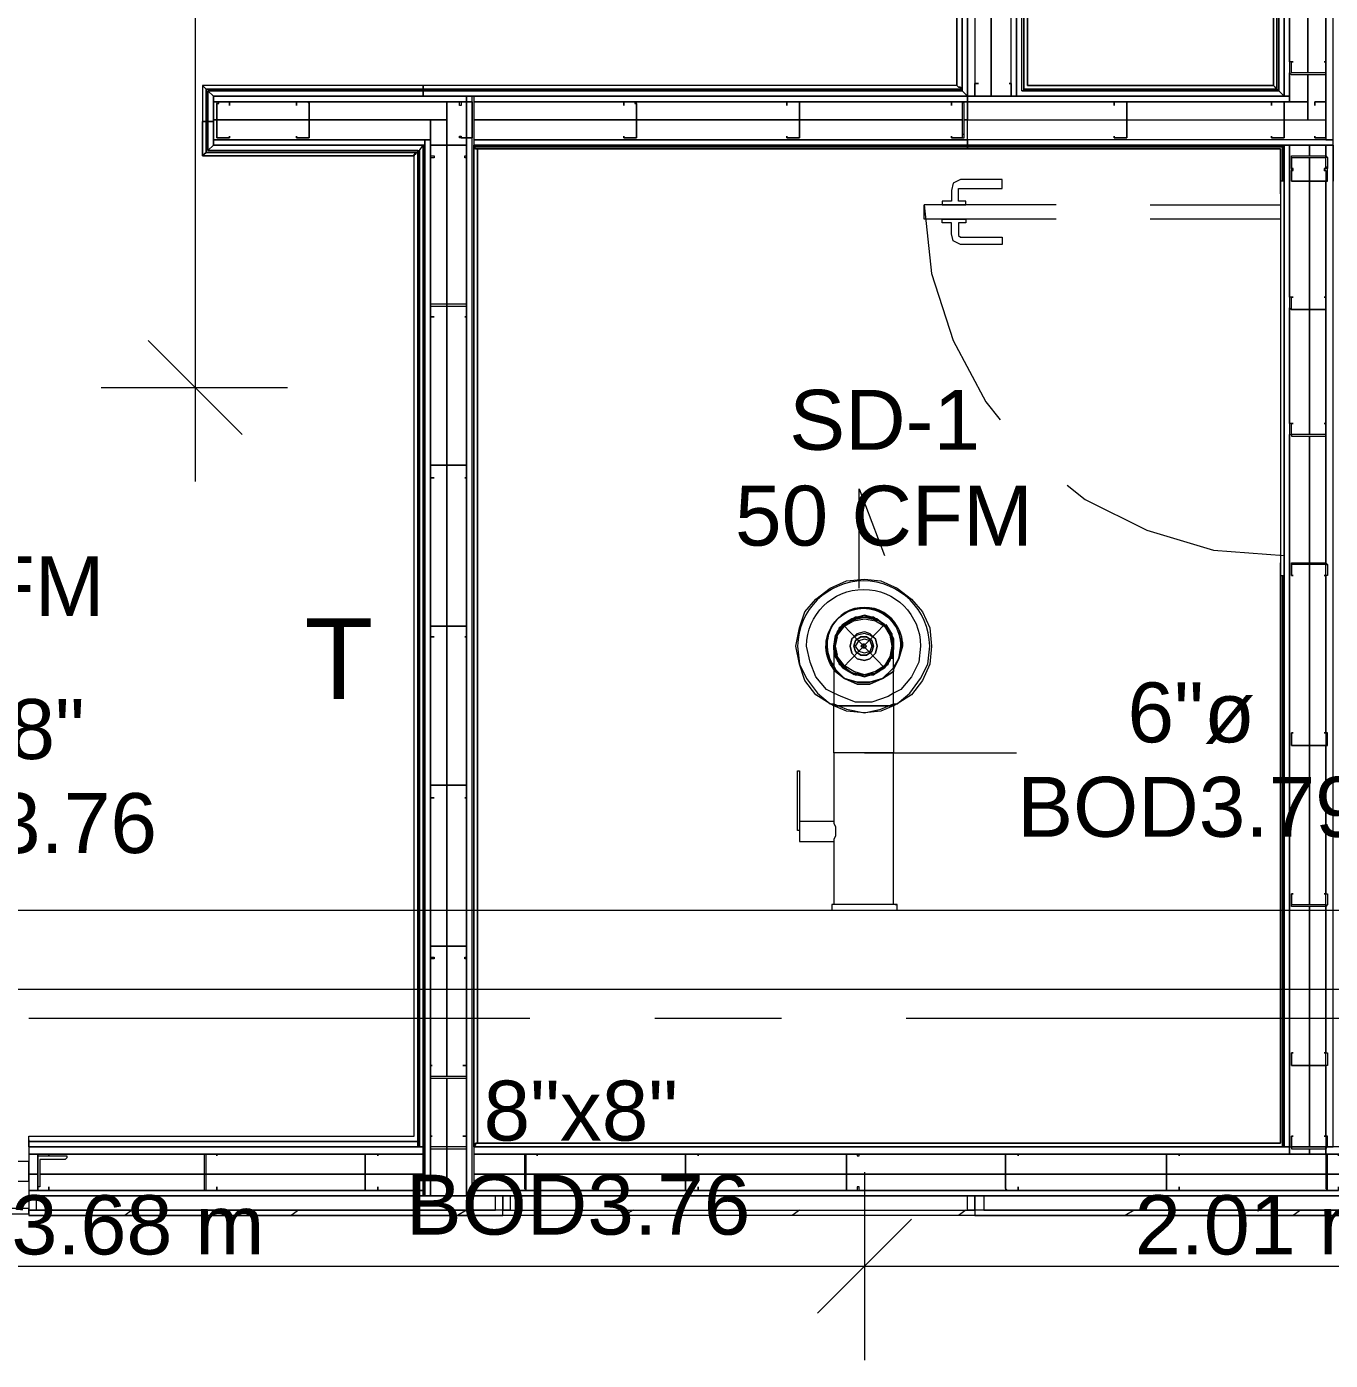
# Model space of a CAD drawing. Header units: metres. Extents: x -2 to 237, y -8 to 52.
# Drawn here: x 48.683 to 51.985, y 22.29 to 25.669 of the extents above; entities that cross this region are included whole.
import ezdxf

# ---------------------------------------------------------------- set-up
doc = ezdxf.new("R2010")
doc.units = ezdxf.units.M
doc.layers.add('HVAC - Ductos', color=5, linetype='Continuous', lineweight=0)
doc.layers.add('PDF2_Text', color=7, linetype='Continuous', lineweight=0)
doc.layers.add('PDF2_Geometry', color=7, linetype='Continuous', lineweight=0, true_color=0xaaaaaa)
doc.styles.add('PDF Helvetica', font='')
doc.styles.get('PDF Helvetica').set_extended_font_data('Helvetica')

msp = doc.modelspace()

# ---------------------------------------------------------------- linework, layer by layer
at = {"layer": 'HVAC - Ductos', "lineweight": 0}
for points in [[(49.1101, 32.5895), (49.1101, 30.7844), (49.1101, 27.7559), (49.1101, 24.5166)], [(49.2292, 24.6357), (49.1101, 24.7549), (48.991, 24.8739)], [(48.8718, 24.7549), (49.1101, 24.7549), (49.3438, 24.7549)], [(50.7916, 24.2463), (50.7916, 24.4983), (50.8557, 24.3287)], [(50.8786, 24.095), (50.8786, 24.0996), (50.8786, 24.118), (50.8695, 24.1363), (50.8557, 24.1546), (50.842, 24.1638), (50.8237, 24.173), (50.8053, 24.1776), (50.7733, 24.1684), (50.7503, 24.1546), (50.732, 24.1272), (50.7274, 24.0996), (50.732, 24.1272), (50.7366, 24.1317), (50.7503, 24.15), (50.7733, 24.1638)], [(50.7274, 24.095), (50.7274, 24.0996), (50.732, 24.118), (50.7366, 24.1363), (50.7503, 24.1546), (50.7641, 24.1638), (50.7824, 24.173), (50.8053, 24.1776), (50.8328, 24.1684), (50.8283, 24.173)], [(50.7274, 24.0905), (50.7274, 24.0996), (50.732, 24.118), (50.732, 24.1272), (50.7366, 24.1317), (50.7366, 24.1363), (50.7503, 24.1546), (50.7641, 24.1638), (50.7733, 24.1684), (50.7779, 24.1684), (50.7824, 24.173), (50.8053, 24.1776), (50.8237, 24.173), (50.8283, 24.173)], [(50.7779, 24.0264), (50.7733, 24.031), (50.7503, 24.0492), (50.7412, 24.063), (50.732, 24.0814), (50.732, 24.0996), (50.732, 24.118), (50.7412, 24.1363), (50.7503, 24.15), (50.7687, 24.1638), (50.787, 24.1684), (50.8053, 24.173), (50.8237, 24.1684), (50.842, 24.1638), (50.8557, 24.15), (50.8695, 24.1363), (50.8741, 24.118), (50.8786, 24.0996), (50.8741, 24.0814), (50.8695, 24.063), (50.8786, 24.0814), (50.8786, 24.0905)], [(50.7366, 24.1317), (50.7503, 24.1546), (50.7733, 24.1684), (50.7779, 24.1684), (50.8053, 24.173), (50.8283, 24.1684), (50.8053, 24.1776), (50.7779, 24.1684)], [(50.7733, 24.1684), (50.7779, 24.1684)], [(50.8374, 24.1684), (50.8557, 24.1546), (50.8328, 24.1684)], [(50.8328, 24.1684), (50.842, 24.1638), (50.8557, 24.1546), (50.8695, 24.1363), (50.8741, 24.1317), (50.8741, 24.1272), (50.8786, 24.118), (50.8786, 24.0996), (50.8786, 24.0905)], [(50.8328, 24.1638), (50.8557, 24.15), (50.8695, 24.1317)], [(50.732, 24.1272), (50.7366, 24.1317)], [(50.8557, 24.1546), (50.8741, 24.1272), (50.8786, 24.0996), (50.8741, 24.1272), (50.8741, 24.1317), (50.8603, 24.1546)], [(50.8741, 24.1317), (50.8741, 24.1272)], [(50.732, 24.0722), (50.7274, 24.0996), (50.732, 24.0722), (50.7366, 24.0676), (50.7503, 24.0492), (50.7687, 24.0355), (50.787, 24.0264), (50.8053, 24.0264), (50.8237, 24.0264), (50.842, 24.0355), (50.8557, 24.0492), (50.8695, 24.063), (50.8557, 24.0447), (50.8741, 24.0722), (50.8741, 24.0676)], [(50.7274, 24.0996), (50.7274, 24.0996)], [(50.7274, 24.0996), (50.7274, 24.095), (50.7274, 24.0768), (50.7274, 24.0447), (50.7274, 24.008), (50.7274, 23.9668), (50.7274, 23.9485), (50.732, 23.9485), (50.7366, 23.9485), (50.7503, 23.9485), (50.7641, 23.9485), (50.7824, 23.9485), (50.8053, 23.9485), (50.8237, 23.9485), (50.842, 23.9485), (50.8557, 23.9485), (50.8695, 23.9485), (50.8786, 23.9485), (50.8786, 23.9897), (50.8786, 24.031), (50.8786, 24.063), (50.8786, 24.0859), (50.8786, 24.0996)], [(50.7366, 24.0768), (50.732, 24.0996), (50.7366, 24.1226)], [(50.8741, 24.1226), (50.8786, 24.0996), (50.8741, 24.0768)], [(50.8786, 24.0996), (50.8741, 24.0722), (50.8786, 24.0996)], [(50.8786, 24.0996), (50.8786, 24.0996)], [(50.8786, 24.0996), (50.8786, 24.0996)], [(50.8695, 24.0676), (50.8557, 24.0492), (50.8328, 24.031), (50.8053, 24.0218), (50.8328, 24.031), (50.8557, 24.0447), (50.842, 24.0355), (50.8237, 24.0264), (50.8053, 24.0218), (50.7824, 24.0264), (50.7641, 24.0355), (50.7503, 24.0447), (50.7366, 24.063), (50.732, 24.0814), (50.7274, 24.0905)], [(50.732, 24.0722), (50.732, 24.0722)], [(50.8328, 24.031), (50.8557, 24.0447), (50.8741, 24.0722)], [(50.8741, 24.0722), (50.8741, 24.0722)], [(50.7733, 24.031), (50.7733, 24.031)], [(50.8283, 24.031), (50.8053, 24.0264), (50.7779, 24.031)], [(50.8374, 24.031), (50.8328, 24.031), (50.8283, 24.0264)], [(50.8786, 23.9805), (50.8649, 23.9714), (50.8237, 23.9576), (50.7824, 23.9576), (50.7458, 23.9714), (50.7274, 23.9805)], [(50.7274, 23.953), (50.7595, 23.9393), (50.8053, 23.9302), (50.8465, 23.9393), (50.8786, 23.953)], [(50.8786, 23.9485), (50.8465, 23.9348), (50.8053, 23.9302), (50.7595, 23.9348), (50.7274, 23.9485)], [(50.8786, 23.9485), (50.8695, 23.9485), (50.8557, 23.9485), (50.842, 23.9485), (50.8237, 23.9485), (50.8053, 23.9485), (50.7824, 23.9485), (50.7641, 23.9485), (50.7503, 23.9485), (50.7366, 23.9485), (50.732, 23.9485), (50.7274, 23.9485)], [(50.8786, 23.4445), (50.8786, 23.8293), (50.8695, 23.8293), (50.8557, 23.8293), (50.842, 23.8293), (50.8237, 23.8293), (50.8053, 23.8293), (50.7824, 23.8293), (50.7641, 23.8293), (50.7503, 23.8293), (50.7366, 23.8293), (50.732, 23.8293), (50.7274, 23.8293), (50.7274, 23.6553), (50.6404, 23.6553), (50.6404, 23.6507), (50.6404, 23.6415), (50.6404, 23.6369), (50.6404, 23.6323), (50.6404, 23.6232), (50.6404, 23.6186), (50.6404, 23.614), (50.6404, 23.6094), (50.6404, 23.6048), (50.7274, 23.6048), (50.7274, 23.4445), (50.7229, 23.4445)], [(50.8053, 23.8293), (51.1902, 23.8293)], [(50.7274, 23.6553), (50.7274, 23.6507), (50.732, 23.6415), (50.732, 23.6369), (50.732, 23.6277), (50.732, 23.6186), (50.7274, 23.6094), (50.7274, 23.6048)], [(50.6404, 23.6232), (50.6404, 23.6186), (50.6404, 23.614), (50.6404, 23.6094), (50.6404, 23.6048)], [(50.8832, 23.4445), (50.8878, 23.4445), (50.8832, 23.4445), (50.8741, 23.4445), (50.8603, 23.4445), (50.8465, 23.4445), (50.8237, 23.4445), (50.8053, 23.4445), (50.7824, 23.4445), (50.7641, 23.4445), (50.7458, 23.4445), (50.732, 23.4445), (50.7229, 23.4445), (50.7229, 23.4307), (50.732, 23.4307), (50.7458, 23.4307), (50.7641, 23.4307), (50.7824, 23.4307), (50.8053, 23.4307), (50.8237, 23.4307), (50.8465, 23.4307), (50.8603, 23.4307), (50.8741, 23.4307), (50.8832, 23.4307), (50.8878, 23.4307), (50.8878, 23.4445)], [(50.8053, 22.7664), (50.8053, 22.5281), (50.8053, 22.2899)], [(50.9245, 22.6473), (50.8053, 22.5281), (50.6862, 22.409)], [(46.8834, 22.5281), (50.8053, 22.5281), (52.8075, 22.5281), (55.8635, 22.5281)]]:
    msp.add_lwpolyline(points, dxfattribs=at)
for points in [[(50.7274, 23.8293), (50.7274, 23.9485), (50.7183, 23.953), (50.6816, 23.9759), (50.6541, 24.0126), (50.6404, 24.0538), (50.6312, 24.0996), (50.6404, 24.1454), (50.6541, 24.1867), (50.6816, 24.2188), (50.7183, 24.2463), (50.7595, 24.2646), (50.8053, 24.2692), (50.8465, 24.2646), (50.8878, 24.2463), (50.9245, 24.2188), (50.9519, 24.1867), (50.9703, 24.1454), (50.9749, 24.0996), (50.9703, 24.0538), (50.9519, 24.0126), (50.9245, 23.9759), (50.8878, 23.953), (50.8786, 23.9485), (50.8786, 23.8293), (50.8695, 23.8293), (50.8557, 23.8293), (50.842, 23.8293), (50.8237, 23.8293), (50.8053, 23.8293), (50.7824, 23.8293), (50.7641, 23.8293), (50.7503, 23.8293), (50.7366, 23.8293), (50.732, 23.8293)], [(50.8695, 24.1272), (50.8741, 24.0996), (50.8695, 24.0722), (50.8557, 24.0492), (50.8328, 24.0355), (50.8053, 24.0264), (50.7779, 24.0355), (50.7549, 24.0492), (50.7366, 24.0722), (50.732, 24.0996), (50.7366, 24.1272), (50.7549, 24.15), (50.7779, 24.1638), (50.8053, 24.1684), (50.8328, 24.1638), (50.8557, 24.15)], [(50.8374, 24.1684), (50.8328, 24.1684), (50.8283, 24.1684), (50.8328, 24.1684)], [(50.7733, 24.118), (50.7687, 24.0996), (50.7733, 24.118), (50.787, 24.1317), (50.8053, 24.1363), (50.8191, 24.1317), (50.8328, 24.118), (50.8374, 24.0996), (50.8328, 24.118), (50.8191, 24.1272), (50.8053, 24.1317), (50.787, 24.1272)], [(50.8328, 24.0814), (50.8374, 24.0996), (50.8328, 24.0814), (50.8191, 24.0676), (50.8053, 24.063), (50.787, 24.0676), (50.7733, 24.0814), (50.7687, 24.0996), (50.7733, 24.0814), (50.787, 24.0676), (50.8053, 24.063), (50.8191, 24.0676)], [(50.7824, 24.1134), (50.7779, 24.0996), (50.7824, 24.1134), (50.7961, 24.1226), (50.8099, 24.1226), (50.8237, 24.1134), (50.8283, 24.0996), (50.8237, 24.1134), (50.8099, 24.1226), (50.7961, 24.1226)], [(50.8237, 24.0859), (50.8283, 24.0996), (50.8237, 24.0859), (50.8099, 24.0768), (50.7961, 24.0768), (50.7824, 24.0859), (50.7779, 24.0996), (50.7824, 24.0859), (50.7961, 24.0768), (50.8099, 24.0768)], [(50.7916, 24.1134), (50.8053, 24.118), (50.8191, 24.1134), (50.8237, 24.0996), (50.8191, 24.0859), (50.8053, 24.0814), (50.7916, 24.0859), (50.7824, 24.0996)], [(50.8007, 24.095), (50.8053, 24.095), (50.8099, 24.0996), (50.8053, 24.095), (50.8007, 24.095), (50.7961, 24.0996), (50.8007, 24.1042), (50.8053, 24.1042), (50.8099, 24.0996), (50.8053, 24.1042), (50.8007, 24.1042), (50.8007, 24.0996)], [(50.8786, 24.0401), (50.8923, 24.0676), (50.9015, 24.0996), (50.8923, 24.0676)], [(50.7503, 24.0447), (50.7733, 24.031), (50.8053, 24.0218), (50.7733, 24.031), (50.7503, 24.0447), (50.732, 24.0722)], [(50.732, 24.0401), (50.7549, 24.0172), (50.787, 24.008), (50.8191, 24.008), (50.8511, 24.0172), (50.8741, 24.0401), (50.8786, 24.0447), (50.8741, 24.0401), (50.8511, 24.0172), (50.8191, 24.008), (50.787, 24.008), (50.7549, 24.0172), (50.732, 24.0401), (50.7274, 24.0492)], [(50.8786, 24.0355), (50.8511, 24.0172), (50.8191, 24.0034), (50.787, 24.0034), (50.7549, 24.0172), (50.732, 24.0355), (50.7274, 24.0401), (50.732, 24.0355), (50.7549, 24.0172), (50.787, 24.0034), (50.8191, 24.0034), (50.8511, 24.0172), (50.8786, 24.0355), (50.8786, 24.0401)], [(50.6404, 23.6323), (50.6358, 23.6323), (50.6358, 23.7835), (50.6404, 23.7835)], [(52.5051, 23.2291), (47.3782, 23.2291), (47.3782, 23.4307), (52.5051, 23.4307)]]:
    msp.add_lwpolyline(points, close=True, dxfattribs=at)
for points in [[(50.8786, 23.953), (50.8878, 23.953), (50.9199, 23.9805), (50.9474, 24.0172), (50.9657, 24.0538), (50.9703, 24.0996, 0.986385), (50.6358, 24.0996), (50.6404, 24.0538), (50.6587, 24.0172), (50.6862, 23.9805), (50.7183, 23.953), (50.7274, 23.953)], [(50.7274, 23.9805), (50.7091, 23.9897), (50.6816, 24.0218), (50.6679, 24.0584), (50.6587, 24.0996, -0.994592), (50.9474, 24.0996), (50.9428, 24.0584), (50.9245, 24.0218), (50.8969, 23.9897), (50.8786, 23.9805)]]:
    msp.add_lwpolyline(points, format="xyb", dxfattribs=at)
msp.add_lwpolyline([(50.8786, 24.0447), (50.8923, 24.0676), (50.8969, 24.0996, 1.387948), (50.7274, 24.0492), (50.7137, 24.0676), (50.7091, 24.0996), (50.7137, 24.0676), (50.7274, 24.0401, -1.386569), (50.9015, 24.0996, 1.019044), (50.7091, 24.0996, -1.397704)], format="xyb", close=True, dxfattribs=at)
at = {"layer": 'PDF2_Geometry', "lineweight": 0}
for points in [[(54.6265, 27.9392), (54.6265, 22.8306), (53.6735, 22.8306), (54.6219, 22.8306), (53.6735, 22.8306), (54.6265, 22.8306), (51.9783, 22.8306), (51.992, 22.8306), (51.992, 25.3688), (51.992, 26.9632)], [(51.0665, 26.9632), (51.0665, 25.4925), (51.0528, 25.5063), (51.0528, 25.717), (51.0528, 25.5063), (51.0528, 25.5108), (51.0482, 25.5108), (51.0482, 25.5154), (51.0436, 25.5154), (51.039, 25.5199), (49.6874, 25.5199), (49.6874, 25.5154), (49.6874, 25.5108), (49.6874, 25.5063), (51.0528, 25.5063), (51.0528, 25.5108), (51.0482, 25.5108), (51.0482, 25.5154), (51.0436, 25.5154), (51.039, 25.5199), (51.039, 25.717)], [(51.0848, 26.9449), (51.0848, 25.4925), (51.0665, 25.4925), (51.0665, 26.9632)], [(51.0848, 26.9632), (51.0848, 25.4925), (51.0665, 25.4925), (51.0665, 26.9632), (51.0665, 25.4925), (51.0665, 25.4787), (51.4376, 25.4787), (51.0665, 25.4787), (51.0665, 25.4329), (51.4697, 25.4329), (51.8683, 25.4329), (51.9279, 25.4329), (51.9279, 25.4787), (51.8683, 25.4787), (51.882, 25.4787), (51.882, 25.4925), (51.0665, 25.4925), (51.8683, 25.4925), (51.882, 25.4925), (51.882, 25.5521), (51.882, 25.4787), (51.9279, 25.4787), (51.9279, 25.5475), (51.9279, 25.4329), (51.9737, 25.4329), (51.9737, 26.9449)], [(54.6402, 22.8306), (51.9737, 22.8306), (51.992, 22.8306), (51.9783, 22.8306), (51.992, 22.8306), (51.992, 25.3688), (51.992, 25.2772), (51.992, 25.3688), (51.992, 25.2772), (51.992, 25.3642), (51.992, 25.2772), (51.992, 25.3688), (51.992, 25.2772), (51.992, 25.3688), (51.992, 26.9632)], [(51.1902, 26.8532), (51.1902, 25.4925), (51.1764, 25.4925), (51.1764, 26.9036)], [(51.1902, 26.8395), (51.1902, 25.4925), (51.1902, 26.8395), (51.1902, 25.4925), (51.1718, 25.4925)], [(51.1764, 25.4925), (51.1764, 26.8532)], [(51.8683, 25.4925), (51.8683, 26.8395)], [(51.8408, 26.812), (51.8408, 25.5199), (51.8454, 25.5154), (51.8499, 25.5108), (51.8545, 25.5063), (51.8499, 25.5108), (51.8454, 25.5154), (51.8408, 25.5199), (51.2177, 25.5199), (51.8408, 25.5199), (51.8454, 25.5154), (51.8499, 25.5108), (51.2085, 25.5108), (51.8499, 25.5108), (51.8454, 25.5154), (51.8408, 25.5199), (51.8408, 26.812)], [(51.8499, 26.8212), (51.8499, 25.5108), (51.8499, 26.8212)], [(51.8545, 26.8258), (51.8545, 25.5063), (51.8545, 26.8212)], [(51.8545, 26.8212), (51.8545, 25.5063)], [(51.9279, 25.9277), (51.9279, 25.5521), (51.9279, 25.9277)], [(51.0665, 25.717), (51.0665, 25.4925), (49.6874, 25.4925), (49.1559, 25.4925), (49.1421, 25.5063), (49.6874, 25.5063), (49.1421, 25.5063), (49.1421, 25.4329), (49.1421, 25.355), (49.6737, 25.355), (49.1421, 25.355), (49.6783, 25.355), (49.6874, 25.3688), (49.6874, 22.8306), (48.6885, 22.8306), (48.6885, 22.8122), (49.6874, 22.8122), (49.6874, 22.8306), (49.6874, 22.7068), (48.6885, 22.7068), (48.6885, 22.6701), (48.7069, 22.6701)], [(51.0528, 25.717), (51.0528, 25.5108), (51.0482, 25.5108), (51.0482, 25.5154), (51.0436, 25.5154), (51.039, 25.5199), (49.6874, 25.5199), (49.1285, 25.5199), (49.133, 25.5154), (49.1376, 25.5108), (49.6874, 25.5108), (49.1376, 25.5108), (49.133, 25.5154), (49.1285, 25.5199), (49.1285, 25.4283), (49.133, 25.4283), (49.1376, 25.4283), (49.1421, 25.4283), (49.1421, 25.5063), (49.6874, 25.5063), (49.1421, 25.5063), (49.1421, 25.4329), (49.1421, 25.355), (49.6737, 25.355), (49.6783, 25.355), (49.6874, 25.3688), (49.6874, 22.8306), (48.6885, 22.8306), (48.6885, 22.7068), (48.7069, 22.7068), (48.7069, 22.6701), (49.8707, 22.6701), (49.8707, 22.7068), (49.889, 22.7068), (49.889, 22.6701), (49.8707, 22.6701)], [(54.7318, 22.7068), (49.7057, 22.7068), (49.7469, 22.7068), (49.7469, 22.8306), (49.7469, 23.0046), (49.7469, 22.8306), (49.7469, 22.7068), (49.7973, 22.7068), (49.7973, 25.3871), (49.7973, 25.4787), (49.7973, 25.4925), (49.1559, 25.4925), (49.1559, 25.4283), (49.1421, 25.4283), (49.1421, 25.355), (49.6783, 25.355), (49.6874, 25.3688), (49.1559, 25.3688), (49.1559, 25.4925), (49.6874, 25.4925), (49.6874, 25.5063), (51.0528, 25.5063), (51.0528, 25.717), (51.0528, 25.5063), (49.6874, 25.5063), (51.0528, 25.5063), (49.6874, 25.5063), (51.0528, 25.5063), (51.0665, 25.4925), (51.0665, 25.717)], [(51.0528, 25.717), (51.0528, 25.5063), (51.0665, 25.4925), (49.8157, 25.4925), (49.8157, 25.3688), (49.8157, 22.7068), (49.8111, 22.7068), (49.8111, 25.4925), (49.7973, 25.4925), (49.7973, 25.4787), (49.7973, 25.3871), (49.7973, 22.7068), (49.8111, 22.7068), (49.8111, 25.4925), (49.8157, 25.4925), (49.8157, 25.4787), (50.1959, 25.4787), (49.8157, 25.4787), (49.8157, 25.4329), (50.2281, 25.4329), (50.6404, 25.4329), (51.0528, 25.4329), (50.6404, 25.4329), (50.2281, 25.4329), (49.8157, 25.4329), (49.8157, 25.3825), (51.0665, 25.3825), (51.0665, 25.4329), (51.0573, 25.4329), (51.0665, 25.4329), (51.0665, 25.4787), (51.0528, 25.4787), (51.0665, 25.4787), (51.0665, 25.4925), (49.6874, 25.4925), (49.8157, 25.4925), (51.0665, 25.4925), (51.0528, 25.5063), (51.0528, 25.717)], [(51.2039, 25.5063), (51.2039, 25.717)], [(51.2039, 25.5063), (51.2039, 25.717)], [(51.126, 25.7124), (51.126, 25.4925), (51.126, 25.7124)], [(51.992, 25.3825), (51.0665, 25.3825), (51.0665, 25.3688), (51.992, 25.3688), (51.8683, 25.3688), (51.0665, 25.3688), (51.7446, 25.3688), (51.0665, 25.3688), (51.8683, 25.3688), (51.0665, 25.3688), (51.8683, 25.3688), (51.0665, 25.3688), (51.0665, 25.3825), (49.8157, 25.3825), (49.8157, 25.3688), (51.0665, 25.3688), (51.0665, 25.3642), (51.0665, 25.3596), (49.8248, 25.3596), (51.0665, 25.3596), (51.0665, 25.3642), (51.0665, 25.3688), (49.8157, 25.3688), (49.8157, 22.7068), (49.6874, 22.7068), (49.6919, 22.7068), (49.7057, 22.7068), (49.7057, 25.3825), (49.7057, 25.4329), (49.3988, 25.4329), (49.1651, 25.4329), (49.1559, 25.4329), (49.1559, 25.4787), (49.1559, 25.4925), (49.1559, 25.4283), (49.1421, 25.4283), (49.1421, 25.5063), (49.6874, 25.5063), (49.6874, 25.5108), (49.6874, 25.5154), (49.6874, 25.5199), (49.1285, 25.5199), (49.1285, 25.4283), (49.133, 25.4283), (49.1376, 25.4283), (49.1421, 25.4283), (49.1421, 25.5063), (49.1421, 25.4283), (49.1421, 25.5063), (49.1421, 25.4283), (49.1421, 25.355), (49.1421, 25.4283), (49.1559, 25.4283), (49.1559, 25.3688), (49.1421, 25.355), (49.6737, 25.355), (49.6783, 25.355), (49.6874, 25.3688), (49.6919, 25.3688), (49.6919, 22.7068), (49.6919, 25.3825), (49.7057, 25.3825), (49.1559, 25.3825), (49.1559, 25.4329), (49.1651, 25.4329), (49.3988, 25.4329), (49.7469, 25.4329), (49.7057, 25.4329), (49.7057, 22.7068)], [(51.094, 25.5245), (51.094, 25.5245)], [(51.1718, 25.5245), (51.1718, 25.5245)], [(49.1559, 25.4925), (49.1559, 25.4925)], [(49.8157, 25.4925), (49.1559, 25.4925), (49.8157, 25.4925)], [(49.6874, 25.5063), (49.6874, 25.5063)], [(49.8157, 25.4925), (49.8157, 25.4925)], [(51.0665, 25.4925), (49.8157, 25.4925), (51.0665, 25.4925)], [(51.0528, 25.5063), (51.0528, 25.5063)], [(51.0528, 25.5063), (51.0528, 25.5063)], [(51.0665, 25.4925), (51.0665, 25.4925)], [(51.0665, 25.4925), (51.0665, 25.4925)], [(51.0665, 25.4925), (51.0665, 25.4925)], [(51.0848, 25.4925), (51.0848, 25.4925)], [(51.0848, 25.4925), (51.0848, 25.4925)], [(51.1902, 25.4925), (51.8683, 25.4925)], [(51.1902, 25.4925), (51.8683, 25.4925)], [(51.2039, 25.4925), (51.1902, 25.4925)], [(51.1902, 25.4925), (51.1902, 25.4925)], [(51.2039, 25.4925), (51.1902, 25.4925)], [(51.8545, 25.5063), (51.2039, 25.5063)], [(51.8545, 25.5063), (51.2039, 25.5063)], [(51.8683, 25.4925), (51.8545, 25.5063)], [(51.8545, 25.5063), (51.8545, 25.5063)], [(51.8683, 25.4925), (51.8683, 25.4925)], [(51.8683, 25.4925), (51.8683, 25.4925)], [(51.8683, 25.4925), (51.8683, 25.4925)], [(49.3667, 25.4696), (49.3667, 25.4696)], [(49.1421, 25.4329), (49.1421, 25.4329)], [(49.1421, 25.4329), (49.1421, 25.4329)], [(49.1421, 25.4329), (49.1421, 25.4329)], [(49.3667, 25.3917), (49.3667, 25.3917)], [(49.8111, 25.3871), (49.8111, 25.3871)], [(49.8111, 25.3871), (49.8111, 25.3871)], [(49.1559, 25.3688), (49.6919, 25.3688), (49.1559, 25.3688)], [(49.6919, 25.3688), (49.6919, 25.3688)], [(49.7057, 25.3688), (49.7057, 25.3688)], [(49.7057, 25.3688), (49.7057, 25.3688)], [(49.7973, 25.3688), (49.7973, 25.3688)], [(49.7973, 25.3688), (49.7973, 25.3688)], [(49.8157, 22.8306), (49.8157, 25.3688), (49.8157, 22.8306)], [(49.8157, 22.8306), (49.8157, 25.3688), (49.8157, 22.9038), (49.8157, 25.3688), (49.8157, 22.8306), (51.8637, 22.8306), (49.8157, 22.8306), (49.8203, 22.8352), (49.8203, 22.8397), (49.8248, 22.8397), (49.8203, 22.8397), (49.8203, 22.8352), (49.8157, 22.8306), (51.8683, 22.8306), (49.8157, 22.8306), (49.8203, 22.8352), (49.8203, 22.8397), (49.8248, 22.8397), (49.8248, 25.3596), (49.8248, 22.8397), (51.8591, 22.8397), (49.8248, 22.8397), (51.8591, 22.8397), (49.8248, 22.8397), (49.8248, 25.3596), (49.8248, 22.8397), (49.8203, 22.8397), (49.8203, 22.8352), (49.8157, 22.8306), (49.8157, 22.7068), (54.7318, 22.7068)], [(51.0665, 25.3688), (49.8157, 25.3688), (51.0665, 25.3688)], [(51.0665, 25.3688), (49.8157, 25.3688), (51.0665, 25.3688)], [(49.8157, 25.3688), (49.8157, 25.3688)], [(49.8157, 25.3688), (51.0665, 25.3688), (49.8157, 25.3688)], [(49.8157, 22.8306), (49.8157, 25.3688), (49.8157, 22.8306)], [(51.0665, 25.3688), (51.0665, 25.3688)], [(51.0665, 25.3688), (51.0665, 25.3688)], [(51.0665, 25.3688), (51.0665, 25.3688)], [(51.0665, 25.3688), (51.0665, 25.3688)], [(51.992, 25.3688), (51.9737, 25.3688), (51.9737, 25.3367), (51.9737, 25.3688), (51.9324, 25.3688), (51.9324, 25.3413), (51.9324, 25.3688), (51.882, 25.3688), (51.882, 24.9839), (51.882, 25.3688), (51.8683, 25.3688), (51.8683, 22.8306), (51.8683, 25.3688), (51.8683, 25.2772), (51.8683, 25.3688), (51.8683, 25.2772), (51.8683, 25.3688), (51.8683, 25.2772), (51.8683, 25.3642), (51.8683, 25.2772), (51.8683, 25.3688), (51.0665, 25.3688), (51.992, 25.3688)], [(51.8591, 25.3596), (51.8591, 25.245)], [(51.8591, 25.3596), (51.8591, 25.245)], [(51.8683, 25.3688), (51.8683, 25.3688)], [(51.8683, 25.3688), (51.8683, 25.3688)], [(51.8683, 25.3688), (51.8683, 25.3688)], [(51.8866, 25.3367), (51.8866, 25.3367)], [(51.8912, 25.3093), (51.8912, 25.3093)], [(51.9691, 25.3093), (51.9691, 25.3093)], [(51.9737, 25.3367), (51.9737, 25.3367)], [(51.8591, 25.245), (51.8591, 25.245)], [(51.8591, 25.245), (51.8591, 25.245)], [(51.8591, 25.245), (51.8591, 25.245)], [(51.8591, 25.245), (51.8591, 25.245)], [(51.8591, 25.245), (51.8591, 25.245)], [(51.8591, 25.245), (51.8591, 25.245)], [(51.291, 25.2176), (50.9565, 25.2176), (50.9749, 25.0435), (51.0298, 24.8739), (51.1123, 24.7182), (51.149, 24.6724)], [(51.291, 25.181), (50.9565, 25.181), (50.9565, 25.2176)], [(51.5292, 25.2176), (51.8591, 25.2176), (51.8591, 25.181), (51.5292, 25.181)], [(51.3185, 24.5074), (51.3643, 24.4708), (51.5201, 24.3929), (51.6896, 24.3425), (51.8683, 24.3287)], [(51.8591, 24.3104), (51.8591, 24.3104)], [(51.8591, 24.3104), (51.8591, 24.3104)], [(51.8591, 24.3104), (51.8591, 24.3104)], [(51.8591, 24.3104), (51.8591, 24.3104)], [(51.8591, 24.3104), (51.8591, 24.3104)], [(51.8591, 24.3104), (51.8591, 24.3104)], [(51.8866, 24.3059), (51.8866, 24.3059)], [(51.9737, 24.3059), (51.9737, 24.3059)], [(51.8912, 24.2783), (51.8912, 24.2783)], [(51.9691, 24.2783), (51.9691, 24.2783)], [(51.8912, 23.472), (51.8912, 23.472)], [(51.9691, 23.472), (51.9691, 23.472)], [(51.8866, 23.4445), (51.8866, 23.4445)], [(51.9737, 23.4445), (51.9737, 23.4445)], [(46.0999, 23.3666), (46.0999, 22.7205), (46.1136, 22.7205), (46.1136, 22.7297), (46.1136, 22.7205), (46.7322, 22.7205), (46.7322, 22.8122), (46.6406, 22.8122), (46.6406, 23.3666), (46.7322, 23.3666), (46.7505, 23.3666), (46.7505, 22.8122), (46.7505, 22.7068), (46.7505, 22.6747), (46.7505, 22.661), (48.6885, 22.661), (48.6885, 22.6747), (46.7505, 22.6747)], [(49.7057, 23.3391), (49.7057, 23.3391)], [(49.7057, 23.3391), (49.7057, 23.3391)], [(49.7973, 23.3391), (49.7973, 23.3391)], [(49.7973, 23.3391), (49.7973, 23.3391)], [(49.9577, 23.1558), (48.6885, 23.1558)], [(50.5946, 23.1558), (50.2739, 23.1558)], [(52.1798, 23.1558), (50.9107, 23.1558)], [(51.8912, 23.0688), (51.8912, 23.0688)], [(51.9691, 23.0688), (51.9691, 23.0688)], [(51.8866, 23.0367), (51.8866, 23.0367)], [(51.8866, 23.0367), (51.8866, 23.0367)], [(51.9737, 23.0367), (51.9737, 23.0367)], [(48.6885, 22.8306), (48.6885, 22.8306)], [(49.6874, 22.8306), (48.6885, 22.8306), (49.6874, 22.8306)], [(49.8157, 22.8306), (51.8866, 22.8306), (51.9737, 22.8306)], [(49.8157, 22.8306), (51.8683, 22.8306)], [(51.8683, 22.8306), (49.8157, 22.8306)], [(51.8683, 22.8306), (49.8157, 22.8306)], [(49.8157, 22.8306), (51.8683, 22.8306), (49.8157, 22.8306)], [(54.6402, 22.8122), (51.9737, 22.8122), (51.9737, 22.8306), (51.9324, 22.8306), (51.9737, 22.8306), (51.9737, 22.8122), (51.9324, 22.8122), (51.9324, 22.826), (51.9324, 22.8122), (51.882, 22.8122), (49.8157, 22.8122), (54.7318, 22.8122)], [(51.8683, 22.8306), (51.8866, 22.8306), (51.9737, 22.8306)], [(51.8683, 22.8306), (51.8683, 22.8306)], [(51.8683, 22.8306), (51.882, 22.8306), (51.8683, 22.8306)], [(51.8683, 22.8306), (51.8683, 22.8306)], [(51.9737, 22.8306), (51.9737, 22.8306)], [(49.9073, 22.6701), (49.889, 22.6701), (49.889, 22.7068), (49.9073, 22.7068), (49.9073, 22.6701), (51.0665, 22.6701), (51.0665, 22.7068), (51.0848, 22.7068), (51.0848, 22.6701), (51.0665, 22.6701)], [(51.1077, 22.6701), (51.0848, 22.6701), (51.0848, 22.7068), (51.1077, 22.7068), (51.1077, 22.6701), (52.2577, 22.6701), (52.2577, 22.7068), (52.276, 22.7068), (52.276, 22.6701), (52.276, 22.6564)], [(52.7159, 22.6564), (52.7159, 22.6701), (52.276, 22.6701), (51.0848, 22.6701), (51.0848, 22.6564), (52.276, 22.6564), (52.7159, 22.6564), (52.276, 22.6564), (51.0848, 22.6564), (49.889, 22.6564), (48.6885, 22.6564), (49.889, 22.6564), (49.889, 22.6701), (48.6885, 22.6701), (48.6885, 22.6564)], [(48.9498, 22.6701), (48.9314, 22.6564)], [(49.3712, 22.6701), (49.3529, 22.6564)], [(49.7973, 22.6701), (49.7745, 22.6564)], [(50.2189, 22.6701), (50.1959, 22.6564)], [(50.6404, 22.6701), (50.622, 22.6564)], [(51.0619, 22.6701), (51.0436, 22.6564)], [(51.488, 22.6701), (51.4651, 22.6564)], [(51.9095, 22.6701), (51.8912, 22.6564)]]:
    msp.add_lwpolyline(points, dxfattribs=at)
for points in [[(51.992, 26.9632), (51.9737, 26.9632), (51.9737, 25.3825), (51.992, 25.3825)], [(51.8683, 25.4925), (51.8545, 25.5063), (51.8683, 25.4925), (51.8683, 26.8395), (51.8683, 25.4925), (51.8683, 26.8395), (51.8683, 25.4925), (51.8683, 26.8395), (51.8683, 25.4925), (51.8683, 26.8395), (51.8683, 26.8532), (51.8683, 25.4925), (51.1902, 25.4925), (51.1902, 25.717), (51.1902, 25.4925), (51.2085, 25.4925), (51.1902, 25.4925), (51.8683, 25.4925), (51.1902, 25.4925)], [(51.2039, 25.5063), (51.8545, 25.5063), (51.8545, 26.8258), (51.2039, 26.8258), (51.1902, 26.8395), (51.8683, 26.8395), (51.8683, 25.4925), (51.8545, 25.5063)], [(51.882, 25.9277), (51.882, 25.5796)], [(51.039, 25.5199), (51.0436, 25.5154), (51.0482, 25.5154), (51.0482, 25.5108), (51.0528, 25.5108), (51.0528, 25.717), (51.0482, 25.717), (51.0436, 25.717), (51.039, 25.717)], [(51.2085, 25.717), (51.2039, 25.717), (51.2085, 25.717), (51.2131, 25.717), (51.2085, 25.717), (51.2039, 25.717), (51.2085, 25.717), (51.2085, 25.5063), (51.2085, 25.717), (51.2085, 25.5063)], [(51.2177, 25.5199), (51.2177, 25.717), (51.2131, 25.717), (51.2085, 25.717), (51.2085, 25.5063), (51.2085, 25.717), (51.2131, 25.717), (51.2177, 25.717)], [(51.882, 25.5796), (51.882, 25.5521), (51.8866, 25.5475), (51.9737, 25.5475), (51.9737, 25.5521), (51.9737, 25.5796), (51.9691, 25.5796), (51.9737, 25.5796), (51.9737, 25.5521), (51.8866, 25.5521), (51.8866, 25.5796), (51.8912, 25.5796)], [(51.1764, 25.4925), (51.1718, 25.4925), (51.0848, 25.4925), (51.0848, 25.5245), (51.094, 25.5245), (51.0848, 25.5245), (51.0848, 25.4925), (51.1718, 25.4925), (51.1764, 25.4925), (51.1764, 25.5245)], [(51.1718, 25.5245), (51.1764, 25.5245)], [(49.6737, 22.8443), (48.6885, 22.8443), (48.6885, 22.8488), (48.6885, 22.8534), (48.6885, 22.858), (49.6645, 22.858), (49.6645, 25.3413), (49.6645, 25.3459), (49.6691, 25.3459), (49.6691, 25.3504), (49.6737, 25.3504), (49.6737, 25.355), (49.6737, 22.8443), (48.6885, 22.8443), (49.6737, 22.8443), (49.6737, 25.3504), (49.6691, 25.3504), (49.6691, 25.3459), (49.6645, 25.3459), (49.6645, 25.3413), (49.1285, 25.3413), (49.133, 25.3459), (49.1376, 25.3504), (49.1376, 25.4283), (49.1376, 25.5108), (49.1376, 25.4283), (49.1376, 25.3504), (49.6737, 25.3504)], [(49.6874, 25.4925), (49.1559, 25.4925), (49.1421, 25.5063), (49.6874, 25.5063)], [(49.1697, 25.4787), (49.1559, 25.4787)], [(49.1971, 25.4787), (49.1697, 25.4787), (49.1651, 25.4787), (49.1651, 25.4741), (49.1651, 25.3871), (49.1697, 25.3871), (49.1971, 25.3871), (49.1971, 25.3917), (49.1971, 25.3871), (49.1697, 25.3871), (49.1651, 25.3871), (49.1651, 25.4741), (49.1697, 25.4741), (49.1697, 25.4787), (49.1971, 25.4787), (49.1971, 25.4696)], [(49.3667, 25.4787), (49.1971, 25.4787)], [(49.3667, 25.4696), (49.3667, 25.4787)], [(49.3942, 25.4787), (49.3988, 25.4787), (49.3988, 25.4741), (49.3988, 25.3871), (49.3942, 25.3871), (49.3667, 25.3871), (49.3667, 25.3917), (49.3667, 25.3871), (49.3942, 25.3871), (49.3988, 25.3871), (49.3988, 25.4741), (49.3942, 25.4787), (49.3667, 25.4787)], [(49.7836, 25.4787), (49.7469, 25.4787), (49.7469, 25.3688), (49.7469, 24.9656), (49.7469, 24.5578), (49.7469, 24.15), (49.7469, 23.7469), (49.7469, 23.3391), (49.7469, 23.0092), (49.7469, 23.3391), (49.7469, 23.7469), (49.7469, 24.15), (49.7469, 24.5578), (49.7469, 24.9656), (49.7469, 25.3688), (49.7469, 25.4329), (49.7469, 25.4787), (49.3942, 25.4787)], [(51.0528, 25.5108), (49.6874, 25.5108)], [(49.8111, 25.4787), (49.8111, 25.4741), (49.8111, 25.3871), (49.779, 25.3871), (49.779, 25.3917), (49.7836, 25.3917), (49.7836, 25.3871), (49.8111, 25.3871), (49.8111, 25.4741), (49.8111, 25.4787), (49.7836, 25.4787), (49.7836, 25.4696), (49.779, 25.4696), (49.779, 25.4787)], [(50.1959, 25.3871), (50.2235, 25.3871), (50.2281, 25.3871), (50.2281, 25.4741), (50.2281, 25.4787), (50.2235, 25.4787), (50.1959, 25.4787), (50.1959, 25.4696), (50.1959, 25.4787), (50.2235, 25.4787), (50.2235, 25.4741), (50.2281, 25.4741), (50.2281, 25.3871), (50.2235, 25.3871), (50.1959, 25.3871), (50.1959, 25.3917)], [(50.6083, 25.4787), (50.2235, 25.4787)], [(50.6083, 25.3871), (50.6404, 25.3871), (50.6404, 25.4741), (50.6404, 25.4787), (50.6083, 25.4787), (50.6083, 25.4696), (50.6083, 25.4787), (50.6404, 25.4787), (50.6404, 25.4741), (50.6404, 25.3871), (50.6083, 25.3871), (50.6083, 25.3917)], [(51.0252, 25.4787), (50.6404, 25.4787)], [(51.0252, 25.3871), (51.0528, 25.3871), (51.0573, 25.3871), (51.0573, 25.4741), (51.0528, 25.4787), (51.0252, 25.4787), (51.0252, 25.4696), (51.0252, 25.4787), (51.0528, 25.4787), (51.0528, 25.4741), (51.0528, 25.3871), (51.0252, 25.3871), (51.0252, 25.3917)], [(51.7446, 25.4925), (51.3368, 25.4925)], [(51.4376, 25.3871), (51.4697, 25.3871), (51.4697, 25.4741), (51.4697, 25.4787), (51.4376, 25.4787), (51.4376, 25.4696), (51.4376, 25.4787), (51.4697, 25.4787), (51.4697, 25.4741), (51.4697, 25.3871), (51.4376, 25.3871), (51.4376, 25.3917)], [(51.8362, 25.4787), (51.4697, 25.4787)], [(51.8362, 25.3871), (51.8683, 25.3871), (51.8683, 25.4741), (51.8683, 25.4787), (51.8362, 25.4787), (51.8362, 25.4696), (51.8362, 25.4787), (51.8683, 25.4787), (51.8683, 25.4741), (51.8683, 25.3871), (51.8362, 25.3871), (51.8362, 25.3917)], [(51.9461, 25.3871), (51.9737, 25.3871), (51.9737, 25.4741), (51.9737, 25.4787), (51.9461, 25.4787), (51.9461, 25.4696), (51.9461, 25.4787), (51.9737, 25.4787), (51.9737, 25.4741), (51.9737, 25.3871), (51.9461, 25.3871), (51.9461, 25.3917)], [(49.1285, 25.3413), (49.1285, 25.4283)], [(49.6874, 25.3688), (49.1559, 25.3688), (49.1421, 25.355), (49.1421, 25.4283), (49.1421, 25.355), (49.1421, 25.4283), (49.1376, 25.4283), (49.133, 25.4283), (49.1285, 25.4283), (49.133, 25.4283), (49.1376, 25.4283), (49.1421, 25.4283), (49.1559, 25.4283), (49.1559, 25.3688), (49.1559, 25.3825), (49.6919, 25.3825), (49.6919, 25.3688), (49.1559, 25.3688)], [(51.0665, 25.4329), (51.4697, 25.4329), (51.8683, 25.4329), (51.9737, 25.4329), (51.9737, 25.3825), (51.0665, 25.3825)], [(49.6645, 25.3413), (49.6645, 25.3459), (49.6691, 25.3459), (49.6691, 25.3504), (49.6737, 25.3504), (49.6737, 25.355), (49.6737, 22.8306), (49.6737, 25.355), (49.6737, 22.8443), (48.6885, 22.8443), (48.6885, 22.8488), (48.6885, 22.8534), (48.6885, 22.858), (49.6645, 22.858), (49.6645, 25.3413), (49.6645, 25.3459), (49.6691, 25.3459), (49.6691, 25.3504), (49.6737, 25.3504), (49.1376, 25.3504), (49.133, 25.3459), (49.1285, 25.3413)], [(49.6783, 25.355), (49.6783, 22.8306)], [(49.6874, 25.3688), (49.6874, 22.7068)], [(49.7927, 25.3367), (49.7927, 25.3413), (49.7973, 25.3413), (49.7973, 25.3688), (49.7057, 25.3688), (49.7057, 25.3413), (49.7149, 25.3413), (49.7149, 25.3367), (49.7057, 25.3367), (49.7057, 25.3688), (49.7973, 25.3688), (49.7973, 25.3367)], [(51.8591, 25.3596), (51.0665, 25.3596), (49.8248, 25.3596), (49.8203, 25.3596), (49.8157, 25.3642), (49.8157, 25.3688), (51.0665, 25.3688), (49.8157, 25.3688), (49.8157, 25.3642), (49.8203, 25.3596), (49.8248, 25.3596), (51.0665, 25.3596), (51.8591, 25.3596), (51.0665, 25.3596), (51.0665, 25.3642), (51.8683, 25.3642), (51.0665, 25.3642), (51.0665, 25.3596)], [(51.882, 24.6357), (51.882, 22.8306), (51.882, 22.8122), (51.882, 22.8306), (49.8157, 22.8306), (51.8683, 22.8306), (51.8683, 24.2783), (51.8683, 22.8306), (51.8683, 24.2783), (51.8683, 25.2772), (51.8591, 25.2772), (51.8591, 24.2783), (51.8683, 24.2783), (51.8683, 22.8306), (51.8683, 24.2783), (51.8683, 22.8306), (51.8683, 25.3688), (51.8683, 22.8306), (51.882, 22.8306)], [(51.0665, 25.3642), (49.8157, 25.3642)], [(51.8591, 25.245), (51.8591, 25.3596)], [(51.8591, 25.245), (51.8591, 25.3596)], [(51.8683, 25.3688), (51.8637, 25.3688), (51.8637, 25.2772), (51.8637, 25.3688)], [(51.8866, 25.3367), (51.8866, 25.3413), (51.9737, 25.3413), (51.9783, 25.3367), (51.9783, 25.3093), (51.9691, 25.3093), (51.9737, 25.3093), (51.9737, 25.3367), (51.8866, 25.3367), (51.8866, 25.3093)], [(51.8866, 25.3093), (51.8866, 25.2772), (51.9737, 25.2772), (51.9783, 25.2772), (51.9783, 25.3093), (51.9691, 25.3093), (51.9691, 25.3047), (51.9737, 25.3047), (51.9737, 25.2772), (51.8866, 25.2772), (51.8866, 25.3047), (51.8912, 25.3047), (51.8912, 25.3093)], [(51.8912, 25.3093), (51.8866, 25.3093)], [(51.9324, 24.6357), (51.9324, 24.9519), (51.9324, 25.2772), (51.9324, 25.3367), (51.9324, 25.2772), (51.9324, 24.9519)], [(51.0436, 25.2588), (51.0482, 25.2588), (51.1536, 25.2588), (51.1536, 25.2817), (51.0482, 25.2817), (51.0298, 25.2726), (51.0252, 25.2542), (51.0252, 25.2268), (51.0023, 25.2268), (51.0023, 25.2176), (51.0619, 25.2176), (51.0619, 25.2268), (51.0436, 25.2268), (51.0436, 25.2542)], [(51.9737, 24.3059), (51.9737, 25.2772)], [(51.0436, 25.1397), (51.0482, 25.1352), (51.1536, 25.1352), (51.1536, 25.1168), (51.0482, 25.1168), (51.0298, 25.126), (51.0252, 25.1443), (51.0252, 25.1718), (51.0023, 25.1718), (51.0023, 25.181), (51.0619, 25.181), (51.0619, 25.1718), (51.0436, 25.1718), (51.0436, 25.1443)], [(51.882, 24.9839), (51.882, 24.9564), (51.8866, 24.9519), (51.9737, 24.9519), (51.9737, 24.9564), (51.9737, 24.9839), (51.9691, 24.9839), (51.9737, 24.9839), (51.9737, 24.9564), (51.9737, 24.9519), (51.8866, 24.9519), (51.8866, 24.9564), (51.8866, 24.9839), (51.8912, 24.9839)], [(49.7973, 24.9335), (49.7973, 24.961), (49.7973, 24.9656), (49.7057, 24.9656), (49.7057, 24.961), (49.7057, 24.9335), (49.7149, 24.9335), (49.7057, 24.9335), (49.7057, 24.961), (49.7973, 24.961), (49.7973, 24.9335), (49.7927, 24.9335)], [(51.882, 24.9564), (51.882, 24.6632)], [(51.882, 24.6632), (51.882, 24.6357), (51.8866, 24.6357), (51.8866, 24.6312), (51.9737, 24.6312), (51.9737, 24.6357), (51.9737, 24.6632), (51.9691, 24.6632), (51.9737, 24.6632), (51.9737, 24.6357), (51.8866, 24.6357), (51.8866, 24.6632), (51.8912, 24.6632)], [(51.9324, 24.3104), (51.9324, 24.6312)], [(49.7973, 24.5257), (49.7973, 24.5578), (49.7057, 24.5578), (49.7057, 24.5257), (49.7149, 24.5257), (49.7057, 24.5257), (49.7057, 24.5578), (49.7973, 24.5578), (49.7973, 24.5257), (49.7927, 24.5257)], [(51.8591, 22.8397), (51.8591, 24.3104)], [(51.8591, 22.8397), (51.8591, 24.3104)], [(51.8866, 24.3059), (51.8866, 24.3104), (51.9737, 24.3104), (51.9783, 24.3059), (51.9783, 24.2783), (51.9691, 24.2783), (51.9737, 24.2783), (51.9737, 24.3059), (51.8866, 24.3059), (51.8866, 24.2783)], [(51.9324, 23.4445), (51.9324, 23.8477), (51.9324, 24.3059), (51.9324, 23.8477)], [(51.8637, 22.8306), (51.8637, 24.2783)], [(51.8912, 24.2783), (51.8866, 24.2783)], [(51.9737, 23.8797), (51.9737, 24.2783)], [(49.7973, 24.1226), (49.7973, 24.15), (49.7057, 24.15), (49.7057, 24.1226), (49.7149, 24.1226), (49.7057, 24.1226), (49.7057, 24.15), (49.7973, 24.15), (49.7973, 24.1226), (49.7927, 24.1226)], [(51.8866, 23.8797), (51.8866, 23.8477), (51.9737, 23.8477), (51.9783, 23.8477), (51.9783, 23.8797), (51.9691, 23.8797), (51.9737, 23.8797), (51.9737, 23.8477), (51.8866, 23.8477), (51.8866, 23.8797), (51.8912, 23.8797)], [(51.9737, 23.472), (51.9737, 23.8477)], [(49.7973, 23.7148), (49.7973, 23.7423), (49.7973, 23.7469), (49.7057, 23.7469), (49.7057, 23.7423), (49.7057, 23.7148), (49.7149, 23.7148), (49.7057, 23.7148), (49.7057, 23.7423), (49.7057, 23.7469), (49.7973, 23.7469), (49.7973, 23.7423), (49.7973, 23.7148), (49.7927, 23.7148)], [(51.8866, 23.4445), (51.9737, 23.4445), (51.9737, 23.472), (51.9691, 23.472), (51.9783, 23.472), (51.9783, 23.4445), (51.9737, 23.4399), (51.8866, 23.4399), (51.8866, 23.4445), (51.8866, 23.472)], [(51.8912, 23.472), (51.8866, 23.472)], [(51.9324, 22.8306), (51.8866, 22.8306), (51.9324, 22.8306), (51.9324, 23.0367), (51.9324, 23.4399), (51.9324, 23.0367)], [(51.9737, 23.0688), (51.9737, 23.4445)], [(49.7927, 23.307), (49.7927, 23.3116), (49.7973, 23.3116), (49.7973, 23.3391), (49.7057, 23.3391), (49.7057, 23.3116), (49.7149, 23.3116), (49.7149, 23.307), (49.7057, 23.307), (49.7057, 23.3391), (49.7973, 23.3391), (49.7973, 23.307)], [(51.8866, 23.0367), (51.9737, 23.0367), (51.9737, 23.0688), (51.9691, 23.0688), (51.9783, 23.0688), (51.9783, 23.0367), (51.9737, 23.0367), (51.8866, 23.0367), (51.8866, 23.0688)], [(51.8912, 23.0688), (51.8866, 23.0688)], [(49.7057, 23.0367), (49.7057, 23.0092), (49.7057, 23.0046), (49.7973, 23.0046), (49.7973, 23.0092), (49.7973, 23.0367), (49.7882, 23.0367), (49.7973, 23.0367), (49.7973, 23.0092), (49.7057, 23.0092), (49.7057, 23.0367), (49.7103, 23.0367)], [(51.9737, 22.858), (51.9737, 23.0367)], [(48.6885, 22.8397), (48.6885, 22.8306), (48.6885, 22.8397), (48.6885, 22.8443), (48.6885, 22.8488), (48.6885, 22.8443)], [(48.6885, 22.8306), (49.6783, 22.8306), (48.6885, 22.8306), (48.6885, 22.8443), (49.6783, 22.8443), (48.6885, 22.8443)], [(49.7057, 22.858), (49.7057, 22.8306), (49.7057, 22.826), (49.7973, 22.826), (49.7973, 22.8306), (49.7973, 22.858), (49.7882, 22.858), (49.7973, 22.858), (49.7973, 22.8306), (49.7057, 22.8306), (49.7057, 22.858), (49.7103, 22.858)], [(51.8866, 22.858), (51.8866, 22.8306), (51.8866, 22.826), (51.9737, 22.826), (51.9783, 22.8306), (51.9783, 22.858), (51.9691, 22.858), (51.9737, 22.858), (51.9737, 22.8306), (51.8866, 22.8306), (51.8866, 22.858), (51.8912, 22.858)], [(49.6874, 22.8122), (48.6885, 22.8122), (48.6885, 22.7618), (48.7115, 22.7618), (48.6885, 22.7618), (48.6885, 22.7205), (48.6885, 22.7068), (49.6874, 22.7068), (49.6874, 22.7205), (48.6885, 22.7205), (49.6874, 22.7205), (49.6874, 22.7618)], [(48.739, 22.8122), (48.7115, 22.8122), (48.7115, 22.7251), (48.7115, 22.7205), (48.739, 22.7205), (48.739, 22.7297), (48.739, 22.7205), (48.7115, 22.7205), (48.7115, 22.7251), (48.7115, 22.8122), (48.739, 22.8122), (48.739, 22.8076)], [(49.1651, 22.8122), (49.1376, 22.8122), (49.133, 22.8122), (49.133, 22.7251), (49.133, 22.7205), (49.1376, 22.7205), (49.1651, 22.7205), (49.1651, 22.7297), (49.1651, 22.7205), (49.1376, 22.7205), (49.1376, 22.7251), (49.1376, 22.8122), (49.1651, 22.8122), (49.1651, 22.8076)], [(49.5729, 22.8122), (49.5408, 22.8122), (49.5408, 22.7251), (49.5408, 22.7205), (49.5729, 22.7205), (49.5729, 22.7297), (49.5729, 22.7205), (49.5408, 22.7205), (49.5408, 22.7251), (49.5408, 22.8122), (49.5729, 22.8122), (49.5729, 22.8076)], [(49.976, 22.8122), (49.9486, 22.8122), (49.944, 22.8122), (49.944, 22.7251), (49.9486, 22.7205), (49.976, 22.7205), (49.976, 22.7297), (49.976, 22.7205), (49.9486, 22.7205), (49.9486, 22.7251), (49.9486, 22.8122), (49.976, 22.8122), (49.976, 22.8076)], [(50.3838, 22.8122), (50.3563, 22.8122), (50.3517, 22.8122), (50.3517, 22.7251), (50.3517, 22.7205), (50.3563, 22.7205), (50.3838, 22.7205), (50.3838, 22.7297), (50.3838, 22.7205), (50.3563, 22.7205), (50.3517, 22.7205), (50.3517, 22.7251), (50.3517, 22.8122), (50.3563, 22.8122), (50.3838, 22.8122), (50.3838, 22.8076)], [(50.7916, 22.8122), (50.7595, 22.8122), (50.7595, 22.7251), (50.7595, 22.7205), (50.7916, 22.7205), (50.7916, 22.7297), (50.787, 22.7297), (50.787, 22.7205), (50.7595, 22.7205), (50.7595, 22.7251), (50.7595, 22.8122), (50.787, 22.8122), (50.787, 22.8076), (50.7916, 22.8076)], [(51.1948, 22.8122), (51.1672, 22.8122), (51.1627, 22.8122), (51.1627, 22.7251), (51.1627, 22.7205), (51.1672, 22.7205), (51.1948, 22.7205), (51.1948, 22.7297), (51.1948, 22.7205), (51.1672, 22.7205), (51.1627, 22.7251), (51.1627, 22.8122), (51.1672, 22.8122), (51.1948, 22.8122), (51.1948, 22.8076)], [(51.6026, 22.8122), (51.5705, 22.8122), (51.5705, 22.7251), (51.5705, 22.7205), (51.6026, 22.7205), (51.6026, 22.7297), (51.6026, 22.7205), (51.5705, 22.7205), (51.5705, 22.7251), (51.5705, 22.8122), (51.6026, 22.8122), (51.6026, 22.8076)], [(52.0057, 22.8122), (51.9783, 22.8122), (51.9737, 22.8122), (51.9737, 22.7251), (51.9783, 22.7205), (52.0057, 22.7205), (52.0057, 22.7297), (52.0057, 22.7205), (51.9783, 22.7205), (51.9783, 22.7251), (51.9783, 22.8122), (52.0057, 22.8122), (52.0057, 22.8076)], [(48.6885, 22.7435), (48.6885, 22.7939), (48.6565, 22.7939), (48.6565, 22.7435)], [(48.7848, 22.8076), (48.7848, 22.803), (48.7802, 22.7985), (48.7161, 22.7985), (48.7161, 22.7343), (48.7161, 22.7297), (48.7115, 22.7297), (48.7115, 22.8076)], [(48.7161, 22.7618), (49.133, 22.7618), (49.5408, 22.7618), (49.6874, 22.7618), (49.5408, 22.7618), (49.133, 22.7618)], [(49.8157, 22.7618), (49.944, 22.7618)], [(49.9486, 22.7618), (50.3517, 22.7618), (50.7595, 22.7618), (51.1627, 22.7618), (51.5705, 22.7618), (51.9737, 22.7618), (51.5705, 22.7618), (51.1627, 22.7618), (50.7595, 22.7618), (50.3517, 22.7618)], [(51.9783, 22.7618), (52.3814, 22.7618), (52.693, 22.7618), (52.8579, 22.7618), (53.2199, 22.7618), (53.6551, 22.7618), (53.2199, 22.7618), (52.8579, 22.7618), (52.693, 22.7618), (52.3814, 22.7618)], [(49.9486, 22.7205), (49.8157, 22.7205)], [(50.3563, 22.7205), (49.976, 22.7205)], [(50.7595, 22.7205), (50.3838, 22.7205)], [(51.1672, 22.7205), (50.7916, 22.7205)], [(51.5705, 22.7205), (51.1948, 22.7205)], [(51.9783, 22.7205), (51.6026, 22.7205)], [(49.889, 22.6564), (49.889, 22.6701), (51.0848, 22.6701), (51.0848, 22.6564)]]:
    msp.add_lwpolyline(points, close=True, dxfattribs=at)
at = {"layer": 'PDF2_Geometry', "color": 254, "lineweight": 0, "true_color": 0xd2d2d2}
for points in [[(51.1764, 25.5154), (51.1764, 25.5154)], [(50.6312, 25.4787), (50.6358, 25.4787)], [(51.1536, 25.4925), (51.1536, 25.4925)], [(51.4697, 25.4283), (51.4697, 25.4283)], [(51.9737, 25.4329), (51.9737, 25.4329)], [(51.0436, 25.3871), (51.0436, 25.3871)], [(51.0528, 25.3963), (51.0573, 25.3963)], [(51.9691, 25.3047), (51.9737, 25.3093)], [(51.9737, 25.3138), (51.9783, 25.3138)], [(51.9737, 25.3093), (51.9737, 25.3093)], [(51.9416, 25.2772), (51.9416, 25.2772)], [(49.7057, 24.5486), (49.7057, 24.5486)], [(49.7149, 24.5578), (49.7149, 24.5578)], [(51.9737, 24.3059), (51.9783, 24.3059)], [(51.9783, 24.3059), (51.9783, 24.3059)], [(49.7973, 24.1363), (49.7973, 24.1409)], [(51.9003, 23.8477), (51.9003, 23.8477)], [(49.7836, 23.7469), (49.7882, 23.7469)], [(49.976, 22.8076), (49.976, 22.8122)], [(50.3609, 22.8122), (50.3609, 22.8122)], [(51.8866, 22.8306), (51.8866, 22.8306)], [(49.944, 22.7801), (49.9486, 22.7801)], [(50.3517, 22.803), (50.3517, 22.803)], [(51.9737, 22.7985), (51.9783, 22.7985)], [(50.7733, 22.7205), (50.7733, 22.7205)]]:
    msp.add_lwpolyline(points, dxfattribs=at)
at = {"layer": 'PDF2_Geometry', "color": 8, "lineweight": 0, "true_color": 0x808080}
msp.add_lwpolyline([(50.8649, 24.1454), (50.8283, 24.173), (50.7824, 24.173), (50.7412, 24.1454), (50.7274, 24.0996), (50.7412, 24.0538), (50.7824, 24.0264), (50.8283, 24.0264), (50.8649, 24.0538), (50.8786, 24.0996)], close=True, dxfattribs=at)
for points in [[(50.7503, 24.1546), (50.8557, 24.0447)], [(50.8557, 24.1546), (50.7503, 24.0447)]]:
    msp.add_lwpolyline(points, dxfattribs=at)

# ---------------------------------------------------------------- texts
at = {"layer": 'PDF2_Text', "lineweight": 0, "attachment_point": 4, "style": 'PDF Helvetica'}
for s, insert, char_height in [('SD-1', (50.6146, 24.6717), 0.1519), ('50 CFM', (50.4772, 24.4289), 0.1519), ('100 CFM', (48.0076, 24.2502), 0.1519), ('T', (49.3867, 24.0679), 0.2047), ('6"ø', (51.4714, 23.9295), 0.1519), ('8"x8"', (48.3375, 23.8882), 0.1519), ('BOD3.79', (51.192, 23.6912), 0.1519), ('BOD3.76', (48.1404, 23.65), 0.1519), ('8"x8"', (49.8403, 22.9215), 0.1519), ('BOD3.76', (49.6433, 22.6832), 0.1519), ('3.68 m', (48.6444, 22.6321), 0.15002), ('2.01 m', (51.4898, 22.6321), 0.15002)]:
    msp.add_mtext(s, dxfattribs=dict(at, insert=insert, char_height=char_height))

doc.saveas('drawing.dxf')
